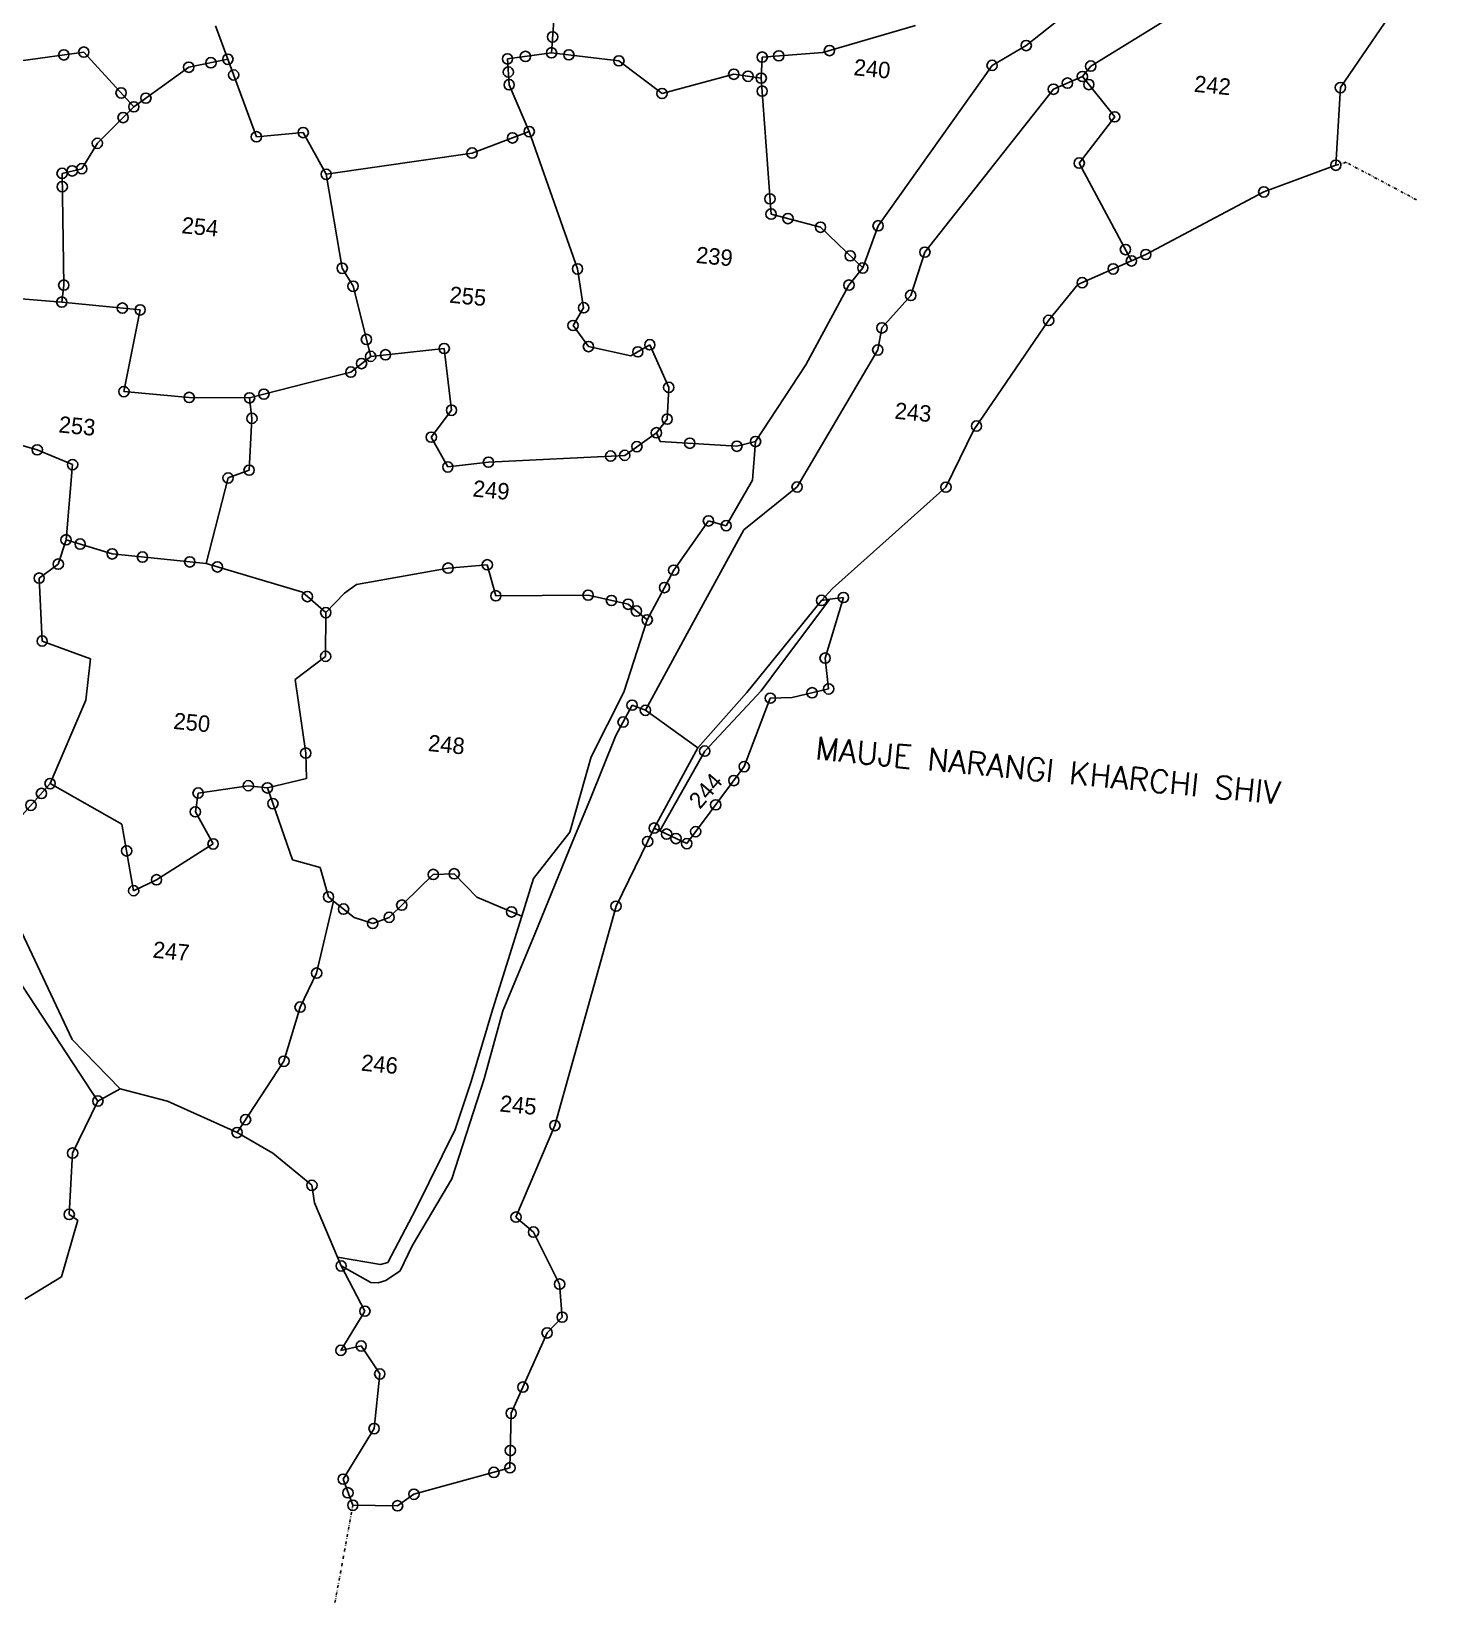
# Model space of a CAD drawing. Header units: metres. Extents: x 282716 to 286267, y 2075266 to 2079640.
# Drawn here: x 284767 to 285514, y 2075470 to 2076306 of the extents above; entities that cross this region are included whole.
import ezdxf
from ezdxf.enums import TextEntityAlignment as Align

# ---------------------------------------------------------------- set-up
doc = ezdxf.new("R2010")
doc.units = ezdxf.units.M
doc.header["$LTSCALE"] = 0.3
doc.header["$MEASUREMENT"] = 0
doc.linetypes.add('DIVIDE', pattern=[1.25, 0.5, -0.25, 0, -0.25, 0, -0.25])
for name, color, linetype in [('POLY_PARCEL', 6, 'Continuous'), ('POLY_ROAD', 30, 'Continuous'), ('TEXT_MAPOUT', 7, 'Continuous'), ('TEXT_PARCEL', 7, 'Continuous'), ('V_BOUND_LINE', 7, 'Continuous'), ('V_DIVIDE_LINE', 7, 'DIVIDE')]:
    doc.layers.add(name, color=color, linetype=linetype)
doc.styles.get("Standard").update_dxf_attribs({"font": 'simplex.shx'})
doc.styles.add('TEXT_MAP', font='', dxfattribs={"height": 2.5})
doc.styles.get('TEXT_MAP').set_extended_font_data('Kruti Dev 050')

msp = doc.modelspace()

# ---------------------------------------------------------------- linework, layer by layer
for centre in [(285044.26, 2076302.71), (284784.4, 2076293.19), (284795.03, 2076294.67), (285043.68, 2076294.32), (285052.92, 2076293.21), (285164.44, 2076292.68), (285191.4, 2076295.46), (285296.01, 2076298.13), (284850.83, 2076286.62), (284862.65, 2076289.02), (284871.65, 2076290.85), (285020.28, 2076291.04), (285029.78, 2076292.37), (285079.5, 2076290.02), (285155.67, 2076292.02), (285277.87, 2076287.62), (285330.27, 2076287.25), (284874.72, 2076282.5), (285020.73, 2076284.07), (285021.17, 2076277.33), (285140.55, 2076282.9), (285148.12, 2076281.81), (285155.15, 2076280.81), (285317.88, 2076278.2), (285325.82, 2076281.7), (285329.27, 2076277.39), (284814.9, 2076272.94), (284828.05, 2076270.18), (285102.41, 2076272.66), (285155.64, 2076273.92), (285310.43, 2076274.92), (285462.98, 2076275.79), (284815.95, 2076259.86), (284821.65, 2076265.56), (285343.01, 2076260.24), (284911.69, 2076251.88), (285031.81, 2076252.39), (284802.27, 2076246.17), (284886.79, 2076249.64), (285022.96, 2076249.07), (285001.43, 2076241), (285324.18, 2076235.69), (285460.55, 2076234.52), (284783.51, 2076230.21), (284788.93, 2076231.5), (284793.96, 2076232.69), (284923.88, 2076229.69), (284783.62, 2076223.13), (285422.25, 2076220.33), (285159.78, 2076216.66), (285160.36, 2076208.57), (285169.36, 2076206.18), (285186.66, 2076201.57), (285217.26, 2076202.33), (285202.45, 2076186.36), (285242.12, 2076188.3), (285348.71, 2076189.68), (285359.58, 2076187.08), (284932.43, 2076179.74), (285057.47, 2076179.39), (285209.15, 2076179.91), (285342.23, 2076179.39), (285351.91, 2076183.68), (284784.43, 2076170.81), (284938.17, 2076170.18), (285201.76, 2076170.79), (285325.75, 2076172.09), (284783.34, 2076161.78), (285234.59, 2076165.34), (284815.55, 2076158.58), (284825.01, 2076157.63), (285060.75, 2076158.78), (285307.92, 2076152.05), (285055.1, 2076149.32), (285219.3, 2076148.05), (284945.28, 2076141.93), (284986.65, 2076137.12), (285063.28, 2076138.13), (285089.55, 2076135.33), (285095.92, 2076139.12), (285217.07, 2076136.32), (284942.69, 2076129.08), (284947.55, 2076132.93), (284955.41, 2076133.77), (284936.99, 2076124.58), (284816.4, 2076114.17), (284851.1, 2076111.08), (284883.17, 2076110.86), (284890.78, 2076112.82), (285105.96, 2076116.46), (284990.49, 2076104.27), (284884.44, 2076099.97), (285099.41, 2076092.31), (285105.15, 2076099.58), (285269.57, 2076095.9), (284979.76, 2076089.98), (285089.04, 2076084.93), (285117.13, 2076086.74), (285142.21, 2076085.15), (285152.12, 2076087.64), (284770.34, 2076083.23), (285010.15, 2076076.69), (285075.1, 2076079.94), (285082.56, 2076080.31), (284789.11, 2076075.37), (284871.73, 2076068.27), (284882.92, 2076072.42), (284988.55, 2076074.13), (285174.2, 2076063.5), (285253.35, 2076063.41), (285127.07, 2076045.45), (285136.49, 2076042.93), (284785.6, 2076035.42), (284793.12, 2076033.16), (284810.19, 2076027.91), (284826.24, 2076026.25), (284781.49, 2076022.51), (284851.38, 2076023.66), (284866.04, 2076021), (284988.67, 2076020.38), (285009.55, 2076022.14), (285108.63, 2076019.27), (284771.35, 2076015.06), (285103.71, 2076010.03), (284913.89, 2076005.24), (285014.07, 2076005.67), (285063.12, 2076005.98), (285075.51, 2076003.15), (285084.4, 2076001.16), (285187.23, 2076003.22), (285198.8, 2076004.73), (284923.66, 2075996.69), (285088.79, 2075997.54), (285094.54, 2075992.81), (284772.93, 2075981.62), (284923.61, 2075973.47), (285189.08, 2075972.52), (285159.96, 2075951.25), (285182.15, 2075954.09), (285190.97, 2075956.14), (285086.47, 2075947.53), (285093.57, 2075944.77), (285081.73, 2075938.56), (284913.02, 2075922.04), (285125.08, 2075923.13), (285146.09, 2075914.84), (284772.54, 2075900.61), (284777.14, 2075905.81), (284855.81, 2075900.81), (284882.5, 2075904.72), (284892.64, 2075903.52), (285140.57, 2075907.44), (284766.96, 2075894.3), (284895.57, 2075895.16), (285130.94, 2075894.54), (284854.36, 2075890.82), (285094.76, 2075875.06), (285098.23, 2075882.15), (285104.86, 2075878.99), (285109.83, 2075876.62), (285120.29, 2075880.29), (284817.84, 2075870.06), (284863.8, 2075873.74), (285115.53, 2075873.9), (284833.71, 2075854.72), (284980.84, 2075857.53), (284991.97, 2075857.89), (284821.56, 2075848.9), (284925.13, 2075845.58), (284933.15, 2075839.14), (284957.38, 2075834.72), (284964.08, 2075841.24), (285022.42, 2075837.64), (285077.96, 2075840.66), (284948.62, 2075831.48), (284918.82, 2075805.08), (284910.04, 2075787.04), (284901.44, 2075758.21), (284802.54, 2075737.08), (284881.04, 2075727.17), (284876.55, 2075720.33), (285045.48, 2075724.05), (284789.12, 2075709.41), (284916.33, 2075692.29), (284787.32, 2075676.84), (285024.79, 2075675.4), (285034.13, 2075667.45), (284931.86, 2075649.4), (285047.97, 2075639.79), (284944.49, 2075625.39), (285049.32, 2075622.21), (285041.31, 2075613.82), (284931.72, 2075604.55), (284942.49, 2075606.88), (284952.39, 2075592), (285028.45, 2075585.04), (285022.23, 2075571.11), (284949.37, 2075562.96), (285021.79, 2075551.29), (285021.6, 2075542.13), (284932.97, 2075536.09), (285013.04, 2075539.69), (284935.46, 2075528.86), (284970.57, 2075528.05), (284938.07, 2075522.2), (284961.82, 2075521.93)]:
    msp.add_circle(centre, 2.73)
at = {"layer": 'POLY_PARCEL'}
for p, q in [((285045.03, 2076313.93), (285043.68, 2076294.32)), ((284865.13, 2076308.6), (284871.65, 2076290.85)), ((285187.9, 2076294.44), (285237.15, 2076308.83)), ((284761.53, 2076290), (284795.03, 2076294.67)), ((284795.03, 2076294.67), (284821.65, 2076265.56)), ((284850.83, 2076286.62), (284871.65, 2076290.85)), ((284871.65, 2076290.85), (284886.79, 2076249.64)), ((285043.68, 2076294.32), (285020.28, 2076291.04)), ((285020.28, 2076291.04), (285021.17, 2076277.33)), ((285043.68, 2076294.32), (285079.5, 2076290.02)), ((285079.5, 2076290.02), (285102.41, 2076272.66)), ((285155.15, 2076280.81), (285155.67, 2076292.02)), ((285155.67, 2076292.02), (285187.9, 2076294.44)), ((284821.65, 2076265.56), (284850.83, 2076286.62)), ((285102.41, 2076272.66), (285140.55, 2076282.9)), ((285140.55, 2076282.9), (285155.15, 2076280.81)), ((285160.36, 2076208.57), (285155.15, 2076280.81)), ((285325.82, 2076281.7), (285343.01, 2076260.24)), ((285021.17, 2076277.33), (285031.81, 2076252.39)), ((284821.65, 2076265.56), (284802.27, 2076246.17)), ((285343.01, 2076260.24), (285324.18, 2076235.69)), ((284802.27, 2076246.17), (284793.96, 2076232.69)), ((284886.79, 2076249.64), (284911.69, 2076251.88)), ((284911.69, 2076251.88), (284923.88, 2076229.69)), ((285031.81, 2076252.39), (285001.43, 2076241)), ((285031.81, 2076252.39), (285057.47, 2076179.39)), ((285001.43, 2076241), (284923.88, 2076229.69)), ((284793.96, 2076232.69), (284783.51, 2076230.21)), ((284783.51, 2076230.21), (284784.43, 2076170.81)), ((284923.88, 2076229.69), (284932.43, 2076179.74)), ((285324.18, 2076235.69), (285351.91, 2076183.68)), ((285186.66, 2076201.57), (285160.36, 2076208.57)), ((285209.15, 2076179.91), (285186.66, 2076201.57)), ((284932.43, 2076179.74), (284938.17, 2076170.18)), ((285057.47, 2076179.39), (285060.75, 2076158.78)), ((284784.43, 2076170.81), (284783.34, 2076161.78)), ((284938.17, 2076170.18), (284947.55, 2076132.93)), ((284783.34, 2076161.78), (284736.02, 2076165.53)), ((284825.01, 2076157.63), (284783.34, 2076161.78)), ((284816.4, 2076114.17), (284825.01, 2076157.63)), ((285060.75, 2076158.78), (285055.1, 2076149.32)), ((285055.1, 2076149.32), (285063.28, 2076138.13)), ((284947.55, 2076132.93), (284986.65, 2076137.12)), ((284986.65, 2076137.12), (284990.49, 2076104.27)), ((285063.28, 2076138.13), (285085.88, 2076133.15)), ((285085.88, 2076133.15), (285095.92, 2076139.12)), ((285095.92, 2076139.12), (285105.96, 2076116.46)), ((284936.99, 2076124.58), (284947.55, 2076132.93)), ((284913.67, 2076118.69), (284936.99, 2076124.58)), ((284851.1, 2076111.08), (284816.4, 2076114.17)), ((284883.17, 2076110.86), (284913.67, 2076118.69)), ((285105.96, 2076116.46), (285105.15, 2076099.58)), ((284883.17, 2076110.86), (284851.1, 2076111.08)), ((284884.44, 2076099.97), (284883.17, 2076110.86)), ((284990.49, 2076104.27), (284979.76, 2076089.98)), ((284882.92, 2076072.42), (284884.44, 2076099.97)), ((285105.15, 2076099.58), (285099.41, 2076092.31)), ((284979.76, 2076089.98), (284988.55, 2076074.13)), ((285082.56, 2076080.31), (285099.41, 2076092.31)), ((285099.41, 2076092.31), (285101.49, 2076087.74)), ((285101.49, 2076087.74), (285142.21, 2076085.15)), ((285142.21, 2076085.15), (285152.12, 2076087.64)), ((284759.88, 2076086.21), (284770.34, 2076083.23)), ((284770.34, 2076083.23), (284789.11, 2076075.37)), ((285010.15, 2076076.69), (285082.56, 2076080.31)), ((284789.11, 2076075.37), (284785.6, 2076035.42)), ((284871.73, 2076068.27), (284882.92, 2076072.42)), ((284988.55, 2076074.13), (285010.15, 2076076.69)), ((284860.14, 2076022.76), (284871.73, 2076068.27)), ((284785.6, 2076035.42), (284781.49, 2076022.51)), ((284785.6, 2076035.42), (284810.19, 2076027.91)), ((284781.49, 2076022.51), (284771.35, 2076015.06)), ((284810.19, 2076027.91), (284860.14, 2076022.76)), ((284860.14, 2076022.76), (284911.3, 2076007.51)), ((284940, 2076011.71), (284988.67, 2076020.38)), ((284988.67, 2076020.38), (285009.55, 2076022.14)), ((285009.55, 2076022.14), (285014.07, 2076005.67)), ((284771.35, 2076015.06), (284772.93, 2075981.62)), ((284933.71, 2076007.08), (284940, 2076011.71)), ((284911.3, 2076007.51), (284923.66, 2075996.69)), ((284923.66, 2075996.69), (284933.71, 2076007.08)), ((285014.07, 2076005.67), (285063.12, 2076005.98)), ((285063.12, 2076005.98), (285084.4, 2076001.16)), ((284923.61, 2075973.47), (284923.66, 2075996.69)), ((285084.4, 2076001.16), (285094.54, 2075992.81)), ((284772.93, 2075981.62), (284798.55, 2075972.13)), ((284798.55, 2075972.13), (284796.17, 2075950.17)), ((284907.42, 2075961.17), (284923.61, 2075973.47)), ((284913.02, 2075922.04), (284907.42, 2075961.17)), ((284796.17, 2075950.17), (284777.14, 2075905.81)), ((284913.4, 2075908.49), (284913.02, 2075922.04)), ((284777.14, 2075905.81), (284754.36, 2075880.05)), ((284777.14, 2075905.81), (284815.34, 2075884.24)), ((284855.81, 2075900.81), (284882.5, 2075904.72)), ((284882.5, 2075904.72), (284892.64, 2075903.52)), ((284892.64, 2075903.52), (284913.4, 2075908.49)), ((284892.64, 2075903.52), (284906.05, 2075865.29)), ((284854.36, 2075890.82), (284855.81, 2075900.81)), ((284863.8, 2075873.74), (284854.36, 2075890.82)), ((284815.34, 2075884.24), (284821.56, 2075848.9)), ((284833.71, 2075854.72), (284863.8, 2075873.74)), ((284906.05, 2075865.29), (284920.62, 2075861.22)), ((284920.62, 2075861.22), (284925.13, 2075845.58)), ((284821.56, 2075848.9), (284833.71, 2075854.72)), ((284957.38, 2075834.72), (284980.84, 2075857.53)), ((284980.84, 2075857.53), (284991.97, 2075857.89)), ((284991.97, 2075857.89), (285003.92, 2075845.37)), ((284925.13, 2075845.58), (284927.85, 2075843.4)), ((285003.92, 2075845.37), (285027.91, 2075835.35)), ((284927.85, 2075843.4), (284918.82, 2075805.08)), ((284927.85, 2075843.4), (284938.78, 2075834.6)), ((284938.78, 2075834.6), (284948.62, 2075831.48)), ((284948.62, 2075831.48), (284957.38, 2075834.72)), ((284918.82, 2075805.08), (284910.04, 2075787.04)), ((284910.04, 2075787.04), (284901.44, 2075758.21)), ((284901.44, 2075758.21), (284876.55, 2075720.33))]:
    msp.add_line(p, q, dxfattribs=at)
at = {"layer": 'POLY_ROAD'}
for p, q in [((285326.44, 2076322.53), (285296.01, 2076298.13)), ((285330.27, 2076287.25), (285388.87, 2076323.31)), ((285296.01, 2076298.13), (285277.87, 2076287.62)), ((285277.87, 2076287.62), (285217.26, 2076202.33)), ((285325.82, 2076281.7), (285330.27, 2076287.25)), ((285310.43, 2076274.92), (285325.82, 2076281.7)), ((285242.12, 2076188.3), (285310.43, 2076274.92)), ((285217.26, 2076202.33), (285209.15, 2076179.91)), ((285234.59, 2076165.34), (285242.12, 2076188.3)), ((285209.15, 2076179.91), (285201.76, 2076170.79)), ((285201.76, 2076170.79), (285178.92, 2076128.34)), ((285219.3, 2076148.05), (285234.59, 2076165.34)), ((285217.07, 2076136.32), (285219.3, 2076148.05)), ((285178.92, 2076128.34), (285152.12, 2076087.64)), ((285174.2, 2076063.5), (285217.07, 2076136.32)), ((285152.12, 2076087.64), (285150.58, 2076067.09)), ((285150.58, 2076067.09), (285136.49, 2076042.93)), ((285145.97, 2076040.72), (285174.2, 2076063.5)), ((285127.07, 2076045.45), (285108.63, 2076019.27)), ((285136.49, 2076042.93), (285127.07, 2076045.45)), ((285119.12, 2075991.8), (285145.97, 2076040.72)), ((285108.63, 2076019.27), (285094.54, 2075992.81)), ((285147.48, 2075954.2), (285187.23, 2076003.22)), ((285191.54, 2076003.78), (285165.96, 2075969.63)), ((285094.54, 2075992.81), (285082.06, 2075954.45)), ((285093.57, 2075944.77), (285119.12, 2075991.8)), ((285165.96, 2075969.63), (285155.1, 2075955.19)), ((285082.06, 2075954.45), (285064.67, 2075920.12)), ((285121.37, 2075924.78), (285147.48, 2075954.2)), ((285155.1, 2075955.19), (285125.08, 2075923.13)), ((285077.94, 2075931.4), (285086.47, 2075947.53)), ((285086.47, 2075947.53), (285093.57, 2075944.77)), ((285093.57, 2075944.77), (285121.37, 2075924.78)), ((285064.02, 2075897.1), (285077.94, 2075931.4)), ((285064.67, 2075920.12), (285053.4, 2075880.04)), ((285098.23, 2075882.15), (285121.37, 2075924.78)), ((285125.08, 2075923.13), (285101.17, 2075880.75)), ((285054.69, 2075874.54), (285064.02, 2075897.1)), ((285053.4, 2075880.04), (285034.18, 2075855.33)), ((285034.69, 2075825.49), (285054.69, 2075874.54)), ((285034.18, 2075855.33), (285027.91, 2075835.35)), ((285027.91, 2075835.35), (285012.48, 2075786.13)), ((284788.86, 2075769.75), (284762.03, 2075827.11)), ((285017.86, 2075785.03), (285034.69, 2075825.49)), ((284756.51, 2075807.36), (284802.54, 2075737.08)), ((285012.48, 2075786.13), (285000.88, 2075747.55)), ((285007.91, 2075748.96), (285017.86, 2075785.03)), ((284814.32, 2075743.5), (284788.86, 2075769.75)), ((284990.75, 2075695.76), (285007.91, 2075748.96)), ((285000.88, 2075747.55), (284992.4, 2075721.92)), ((284992.4, 2075721.92), (284971.46, 2075679.69)), ((284969.56, 2075660.09), (284990.75, 2075695.76)), ((284971.46, 2075679.69), (284956.73, 2075651.22)), ((284952.72, 2075650.23), (284929.86, 2075654.13)), ((284963.21, 2075646.91), (284969.56, 2075660.09)), ((284931.86, 2075649.4), (284947.64, 2075640.6)), ((284956.73, 2075651.22), (284952.72, 2075650.23)), ((284955.57, 2075641.67), (284963.21, 2075646.91)), ((284947.64, 2075640.6), (284951.54, 2075640.45)), ((284951.54, 2075640.45), (284955.57, 2075641.67))]:
    msp.add_line(p, q, dxfattribs=at)
at = {"layer": 'V_BOUND_LINE'}
for p, q in [((285514.11, 2076350.84), (285462.98, 2076275.79)), ((285462.98, 2076275.79), (285460.55, 2076234.52)), ((285460.55, 2076234.52), (285422.25, 2076220.33)), ((285422.25, 2076220.33), (285359.58, 2076187.08)), ((285359.58, 2076187.08), (285351.91, 2076183.68)), ((285351.91, 2076183.68), (285323.48, 2076171.09)), ((285323.48, 2076171.09), (285307.92, 2076152.05)), ((285307.92, 2076152.05), (285268.17, 2076093.85)), ((285268.17, 2076093.85), (285253.35, 2076063.41)), ((285253.35, 2076063.41), (285192.96, 2076009.57)), ((285192.96, 2076009.57), (285187.23, 2076003.22)), ((285187.23, 2076003.22), (285191.54, 2076003.78)), ((285198.8, 2076004.73), (285189.08, 2075972.52)), ((285191.54, 2076003.78), (285198.8, 2076004.73)), ((285189.08, 2075972.52), (285190.97, 2075956.14)), ((285190.97, 2075956.14), (285171.64, 2075951.65)), ((285159.96, 2075951.25), (285146.09, 2075914.84)), ((285171.64, 2075951.65), (285159.96, 2075951.25)), ((285146.09, 2075914.84), (285115.53, 2075873.9)), ((285098.23, 2075882.15), (285077.96, 2075840.66)), ((285101.17, 2075880.75), (285098.23, 2075882.15)), ((285115.53, 2075873.9), (285101.17, 2075880.75)), ((285077.96, 2075840.66), (285045.48, 2075724.05)), ((284802.54, 2075737.08), (284789.12, 2075709.41)), ((284814.32, 2075743.5), (284802.54, 2075737.08)), ((284839.57, 2075737.06), (284814.32, 2075743.5)), ((284876.55, 2075720.33), (284839.57, 2075737.06)), ((284895.59, 2075709.33), (284876.55, 2075720.33)), ((285045.48, 2075724.05), (285024.79, 2075675.4)), ((284789.12, 2075709.41), (284787.32, 2075676.84)), ((284916.33, 2075692.29), (284895.59, 2075709.33)), ((284917.61, 2075683.02), (284916.33, 2075692.29)), ((284929.86, 2075654.13), (284917.61, 2075683.02)), ((284791.86, 2075673.7), (284783.27, 2075643.56)), ((284787.32, 2075676.84), (284791.86, 2075673.7)), ((285024.79, 2075675.4), (285034.13, 2075667.45)), ((285034.13, 2075667.45), (285047.97, 2075639.79)), ((284931.86, 2075649.4), (284929.86, 2075654.13)), ((284944.49, 2075625.39), (284931.86, 2075649.4)), ((284783.27, 2075643.56), (284763.79, 2075631.72)), ((285047.97, 2075639.79), (285049.32, 2075622.21)), ((284931.72, 2075604.55), (284944.49, 2075625.39)), ((285049.32, 2075622.21), (285041.31, 2075613.82)), ((285041.31, 2075613.82), (285022.23, 2075571.11)), ((284942.49, 2075606.88), (284931.72, 2075604.55)), ((284952.39, 2075592), (284942.49, 2075606.88)), ((284949.37, 2075562.96), (284952.39, 2075592)), ((285022.23, 2075571.11), (285021.6, 2075542.13)), ((284932.97, 2075536.09), (284949.37, 2075562.96)), ((284938.07, 2075522.2), (284932.97, 2075536.09)), ((285021.6, 2075542.13), (284970.57, 2075528.05)), ((284970.57, 2075528.05), (284961.82, 2075521.93)), ((284961.82, 2075521.93), (284938.07, 2075522.2))]:
    msp.add_line(p, q, dxfattribs=at)
at = {"layer": 'V_DIVIDE_LINE', "ltscale": 10}
for p, q in [((285466.02, 2076236.08), (285460.55, 2076234.52)), ((285503.4, 2076216.15), (285466.02, 2076236.08)), ((284928.57, 2075470.48), (284938.07, 2075522.2))]:
    msp.add_line(p, q, dxfattribs=at)

# ---------------------------------------------------------------- texts
at = {"layer": 'TEXT_MAPOUT'}
msp.add_text('MAUJE NARANGI KHARCHI SHIV', height=12.1121, rotation=354.44257, dxfattribs=at).set_placement((285183.58, 2075918.81))
at = {"layer": 'TEXT_PARCEL', "style": 'TEXT_MAP'}
for s, rotation, p in [('240', 354.44257, (285214.09, 2076285.8)), ('242', 354.44257, (285395.02, 2076277.06)), ('254', 354.44257, (284856.85, 2076201.83)), ('239', 354.44257, (285130.27, 2076186.05)), ('255', 354.44257, (284999.24, 2076164.9)), ('243', 354.44257, (285235.87, 2076103.23)), ('253', 354.44257, (284791.53, 2076095.93)), ('249', 354.44257, (285011.63, 2076061.87)), ('250', 354.44257, (284852.53, 2075938.33)), ('248', 354.44257, (284987.85, 2075926.57)), ('244', 49.41519, (285125.52, 2075902.1)), ('247', 354.44257, (284841.54, 2075816.81)), ('246', 354.44257, (284952.3, 2075756.68)), ('245', 354.44257, (285026, 2075734.95))]:
    msp.add_text(s, height=8.721, rotation=rotation, dxfattribs=at).set_placement(p, align=Align.MIDDLE)

doc.saveas('drawing.dxf')
